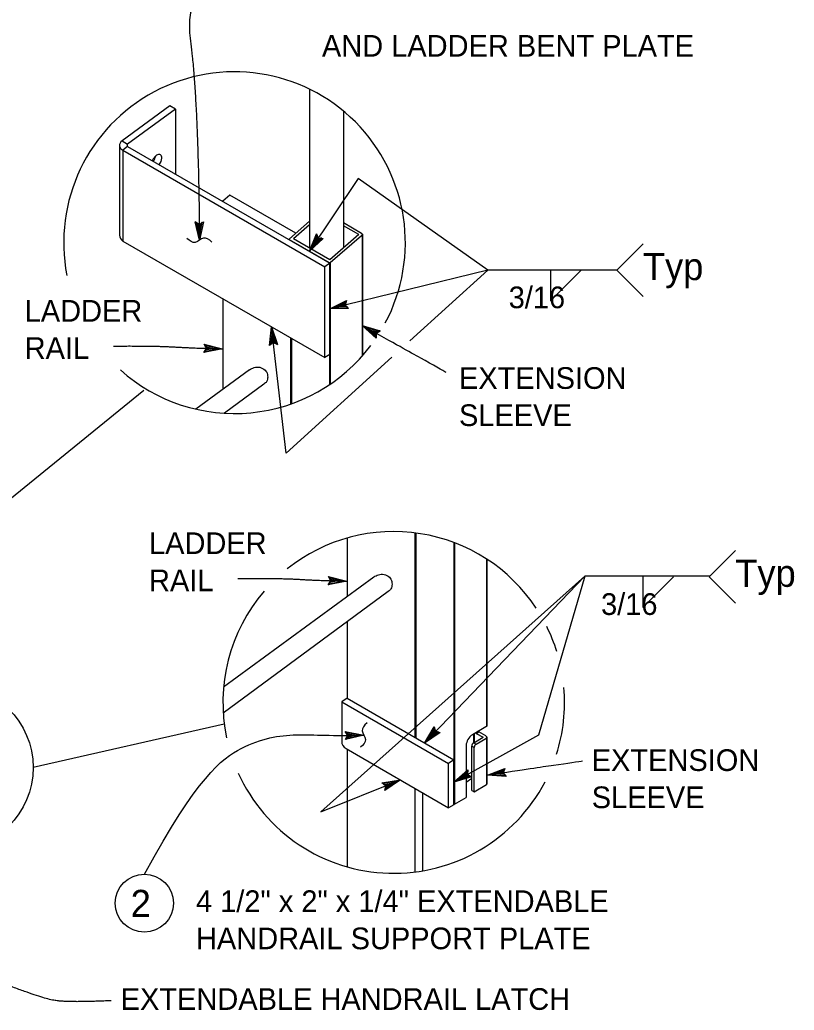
# Model space of a CAD drawing. Extents: x -893 to 867, y -474 to 712.
# Drawn here: x -684.7 to -434.7, y -3.1 to 316.6 of the extents above; entities that cross this region are included whole.
import ezdxf

# ---------------------------------------------------------------- set-up
doc = ezdxf.new("R2010")
doc.units = 0
doc.layers.add('60 Nongeo Data', color=7, linetype='Continuous')
doc.layers.add('str_Text-A', color=7, linetype='Continuous')

msp = doc.modelspace()

# ---------------------------------------------------------------- linework, layer by layer
at = {"layer": '60 Nongeo Data'}
for p, q in [((-591.12, 294.19), (-591.12, 242.9)), ((-636.2, 288.81), (-651.67, 277.48)), ((-634.4, 287.77), (-649.87, 276.43)), ((-634.4, 287.77), (-636.2, 288.81)), ((-634.4, 287.77), (-634.4, 266.77)), ((-580.18, 287.13), (-580.18, 242.99)), ((-652.51, 275.89), (-652.51, 247.06)), ((-651.67, 277.48), (-649.87, 276.43)), ((-649.91, 275.71), (-651.38, 274.49)), ((-649.91, 275.71), (-584.59, 238.08)), ((-651.38, 274.49), (-651.38, 245.18)), ((-651.38, 274.49), (-586.23, 236.87)), ((-616.85, 259.97), (-619.17, 258)), ((-595.56, 247.71), (-616.85, 259.97)), ((-591.12, 251.55), (-597.65, 245.9)), ((-591.12, 250.45), (-596.36, 245.92)), ((-574.33, 247.63), (-580.18, 251.01)), ((-575.27, 247.24), (-580.18, 250.07)), ((-575.27, 247.24), (-584.62, 239.15)), ((-574.4, 246.89), (-584.47, 238.19)), ((-574.15, 247.14), (-574.15, 208)), ((-574.08, 247.33), (-574.08, 208.09)), ((-651.38, 245.18), (-586.23, 207.57)), ((-584.75, 238.17), (-597.57, 245.55)), ((-584.62, 239.15), (-596.36, 245.92)), ((-584.59, 238.08), (-586.23, 236.87)), ((-586.23, 207.57), (-586.23, 236.87)), ((-584.59, 208.51), (-584.59, 238.08)), ((-584.46, 238.18), (-584.46, 199.05)), ((-619.17, 226.58), (-619.17, 197.26)), ((-597.29, 213.96), (-597.29, 192.54)), ((-597.01, 213.79), (-597.01, 192.64)), ((-584.59, 208.51), (-586.23, 207.57)), ((-584.75, 209.01), (-584.75, 198.78)), ((-610.55, 203.58), (-627.83, 190.92)), ((-605.91, 198.94), (-618.57, 189.59)), ((-557.14, 150.96), (-557.14, 84.94)), ((-556.86, 150.92), (-556.86, 84.78)), ((-579.02, 149.29), (-579.02, 130.39)), ((-544.6, 147.87), (-544.6, 63.42)), ((-544.32, 147.76), (-544.32, 63.42)), ((-534.01, 142.54), (-534.01, 88.47)), ((-533.93, 142.49), (-533.93, 88.56)), ((-570.4, 136.71), (-618.9, 101.18)), ((-565.76, 132.07), (-619.01, 92.76)), ((-579.02, 122.28), (-579.02, 97.57)), ((-579.02, 97.57), (-580.73, 96.41)), ((-580.73, 96.41), (-580.73, 83.74)), ((-580.73, 96.41), (-546.23, 76.49)), ((-579.02, 97.57), (-544.6, 77.7)), ((-534.24, 88.31), (-538.54, 85.82)), ((-537.3, 86.25), (-536.53, 86.7)), ((-534.27, 85.41), (-536.53, 86.7)), ((-538.13, 83.23), (-535.1, 84.98)), ((-538.13, 83.23), (-537.35, 82.78)), ((-538.08, 83.26), (-538.08, 86.09)), ((-537.95, 85.88), (-537.95, 83.33)), ((-537.35, 82.78), (-534.25, 84.57)), ((-537.3, 86.25), (-535.1, 84.98)), ((-534.01, 84.77), (-534.01, 69.71)), ((-533.93, 84.99), (-533.93, 69.89)), ((-579.36, 81.37), (-546.23, 62.25)), ((-579.02, 81.18), (-579.02, 43.16)), ((-540.57, 82.31), (-540.57, 65.58)), ((-538.78, 82.1), (-538, 81.65)), ((-538.78, 67.85), (-538.78, 82.1)), ((-538, 67.4), (-538, 81.65)), ((-544.6, 77.7), (-546.23, 76.49)), ((-544.6, 63.19), (-544.6, 77.7)), ((-546.23, 62.25), (-546.23, 76.49)), ((-557.14, 68.55), (-557.14, 41.49)), ((-538.78, 67.85), (-538, 67.4)), ((-538, 67.4), (-534.01, 69.71)), ((-554.69, 67.14), (-554.69, 41.85)), ((-544.32, 63.42), (-540.57, 65.58)), ((-544.6, 63.19), (-546.23, 62.25))]:
    msp.add_line(p, q, dxfattribs=at)
for points in [[(-638.84, 271.96), (-638.87, 272.28), (-638.94, 272.56), (-639.07, 272.79), (-639.24, 272.97), (-639.45, 273.08), (-639.69, 273.12), (-639.96, 273.1), (-640.25, 273.01), (-640.54, 272.86), (-640.82, 272.65), (-641.1, 272.38), (-641.36, 272.07), (-641.59, 271.73), (-641.92, 271.11)], [(-538.78, 71.63), (-540.57, 70.41)]]:
    msp.add_lwpolyline(points, dxfattribs=at)
for centre, radius, start, end in [((-650.88, 276.04), 1.64, 118.9089, 252.262), ((-649.61, 276.06), 0.46, 124.881, 228.0019), ((-644.48, 273.34), 3.72, 319.8344, 349.095), ((-642.43, 272.15), 3.6, 319.7204, 357.0744), ((-649.93, 247.34), 2.6, 186.1637, 235.9821), ((-597.47, 245.76), 0.227, 141.1662, 244.6089), ((-584.62, 238.37), 0.239, 236.7748, 309.9101), ((-537.6, 85.8), 0.544, 57.1451, 94.8106), ((-536.82, 86.25), 0.544, 57.1451, 94.8106), ((-578.43, 83.5), 2.32, 174.1552, 246.3862), ((-536.17, 82.1), 4.41, 122.6052, 177.3944), ((-537.37, 82.04), 1.41, 122.6078, 177.3937), ((-537.41, 85.91), 0.545, 145.2137, 182.849), ((-536.59, 81.59), 1.41, 122.6078, 177.3937), ((-534.18, 69.89), 0.251, 313.8492, 358.5965), ((-544.45, 63.57), 0.199, 221.764, 313.3193)]:
    msp.add_arc(centre, radius, start, end, dxfattribs=at)
for points in [[(-574.33, 247.63), (-574.22, 247.57), (-574.11, 247.47), (-574.06, 247.34), (-574.13, 247.16), (-574.2, 247.08), (-574.27, 247.02), (-574.38, 246.92), (-574.4, 246.89)], [(-610.55, 203.58), (-610.02, 203.9), (-609.17, 204.42), (-607.21, 204.64), (-605.3, 203.57), (-604.59, 202.18), (-604.68, 200.35), (-604.94, 199.81), (-605.52, 199.21), (-605.91, 198.94)], [(-570.4, 136.71), (-569.88, 137.03), (-569.03, 137.55), (-567.06, 137.77), (-565.16, 136.69), (-564.44, 135.31), (-564.53, 133.48), (-564.79, 132.94), (-565.37, 132.34), (-565.76, 132.07)], [(-572.56, 89.6), (-573.54, 88.81), (-574.97, 87.17), (-572.33, 84.2), (-573.76, 82.56), (-574.74, 81.77)], [(-533.93, 88.56), (-533.95, 88.52), (-534.06, 88.42), (-534.17, 88.35), (-534.24, 88.31)], [(-534.27, 85.41), (-534.22, 85.37), (-534.14, 85.31), (-534.02, 85.22), (-533.95, 85.11), (-533.92, 84.99), (-533.95, 84.85), (-534.06, 84.69), (-534.18, 84.62), (-534.25, 84.57)]]:
    msp.add_open_spline(points, degree=3, dxfattribs=at)
at = {"layer": 'str_Text-A'}
for p, q in [((-491.97, 235.8), (-483.45, 244.31)), ((-533.54, 235.82), (-584.59, 223.3)), ((-491.95, 235.82), (-533.54, 235.82)), ((-513.39, 225.84), (-503.44, 235.8)), ((-513.39, 235.8), (-513.39, 225.84)), ((-491.97, 235.8), (-483.45, 227.28)), ((-644.63, 196.95), (-687.9, 161.71)), ((-462.14, 136.78), (-453.62, 145.3)), ((-502.21, 137.02), (-553.99, 83.12)), ((-461.9, 137.02), (-502.21, 137.02)), ((-483.56, 126.83), (-473.61, 136.78)), ((-483.56, 136.78), (-483.56, 126.83)), ((-462.14, 136.78), (-453.62, 128.27)), ((-618.68, 89.26), (-680.4, 75.21))]:
    msp.add_line(p, q, dxfattribs=at)
for points in [[(-533.54, 235.82), (-575.39, 265.34), (-591.16, 241.86)], [(-533.54, 235.82), (-558.74, 212.94)], [(-564.52, 207.7), (-598.68, 176.69), (-603.4, 217.48)], [(-502.21, 137.02), (-587.53, 60.94), (-561.8, 71.24)], [(-502.21, 137.02), (-517.19, 85.71), (-544.6, 70.45)]]:
    msp.add_lwpolyline(points, dxfattribs=at)
for points in [[(-625.43, 251.36), (-626.7, 245.44), (-628.06, 251.34), (-627.71, 251.13), (-626.72, 246.81), (-625.78, 251.15), (-626.12, 250.93), (-626.72, 248.16), (-627.36, 250.92), (-627.01, 250.71), (-626.73, 249.52), (-626.47, 250.72), (-626.74, 250.56), (-628.06, 251.34), (-626.74, 250.56)], [(-586.77, 246.03), (-591.16, 241.86), (-588.95, 247.49), (-588.78, 247.12), (-590.4, 243), (-587.18, 246.05), (-587.58, 246.07), (-589.64, 244.12), (-588.61, 246.76), (-588.44, 246.39), (-588.88, 245.25), (-587.99, 246.09), (-588.31, 246.11), (-588.95, 247.49), (-588.31, 246.11)], [(-578.55, 223.42), (-584.59, 223.3), (-579.17, 225.97), (-579.29, 225.58), (-583.27, 223.63), (-578.83, 223.71), (-579.12, 224), (-581.95, 223.94), (-579.41, 225.2), (-579.53, 224.81), (-580.63, 224.26), (-579.4, 224.29), (-579.62, 224.51), (-579.17, 225.97), (-579.62, 224.51)], [(-604.08, 211.47), (-603.4, 217.48), (-601.47, 211.75), (-601.84, 211.93), (-603.25, 216.12), (-603.75, 211.72), (-603.43, 211.96), (-603.11, 214.78), (-602.21, 212.1), (-602.58, 212.27), (-602.97, 213.43), (-603.11, 212.21), (-602.85, 212.4), (-601.47, 211.75), (-602.85, 212.4)], [(-569.6, 213.86), (-574.12, 217.88), (-568.32, 216.16), (-568.68, 215.95), (-572.92, 217.22), (-569.61, 214.27), (-569.63, 214.67), (-571.75, 216.56), (-569.03, 215.75), (-569.38, 215.55), (-570.56, 215.9), (-569.64, 215.08), (-569.65, 215.4), (-568.32, 216.16), (-569.65, 215.4)], [(-625.17, 211.85), (-619.29, 210.4), (-625.23, 209.22), (-625.01, 209.56), (-620.66, 210.43), (-624.97, 211.49), (-624.77, 211.14), (-622.01, 210.46), (-624.79, 209.91), (-624.57, 210.25), (-623.37, 210.49), (-624.57, 210.79), (-624.41, 210.51), (-625.23, 209.22), (-624.41, 210.51)], [(-585.02, 136.84), (-579.15, 135.4), (-585.08, 134.21), (-584.86, 134.56), (-580.52, 135.42), (-584.82, 136.49), (-584.62, 136.13), (-581.86, 135.46), (-584.64, 134.9), (-584.43, 135.25), (-583.22, 135.49), (-584.42, 135.78), (-584.26, 135.51), (-585.08, 134.21), (-584.26, 135.51)], [(-579.59, 86.85), (-573.65, 85.68), (-579.52, 84.22), (-579.32, 84.58), (-575.02, 85.64), (-579.37, 86.51), (-579.15, 86.16), (-576.37, 85.62), (-579.12, 84.93), (-578.92, 85.29), (-577.73, 85.58), (-578.93, 85.82), (-578.77, 85.55), (-579.52, 84.22), (-578.77, 85.55)], [(-548.99, 86.52), (-553.99, 83.12), (-550.9, 88.32), (-550.79, 87.93), (-553.06, 84.12), (-549.38, 86.6), (-549.78, 86.69), (-552.13, 85.1), (-550.68, 87.53), (-550.57, 87.14), (-551.2, 86.09), (-550.18, 86.78), (-550.49, 86.85), (-550.9, 88.32), (-550.49, 86.85)], [(-538.8, 72.16), (-544.6, 70.45), (-540.07, 74.46), (-540.09, 74.05), (-543.41, 71.12), (-539.15, 72.37), (-539.5, 72.57), (-542.22, 71.77), (-540.1, 73.65), (-540.12, 73.24), (-541.03, 72.43), (-539.85, 72.77), (-540.13, 72.93), (-540.07, 74.46), (-540.13, 72.93)], [(-527.7, 72.29), (-533.73, 72.73), (-528.08, 74.89), (-528.24, 74.51), (-532.38, 72.93), (-527.96, 72.61), (-528.21, 72.92), (-531.04, 73.13), (-528.4, 74.14), (-528.55, 73.76), (-529.7, 73.32), (-528.47, 73.24), (-528.67, 73.48), (-528.08, 74.89), (-528.67, 73.48)], [(-567.77, 70.27), (-561.8, 71.24), (-566.8, 67.83), (-566.73, 68.23), (-563.07, 70.73), (-567.45, 70.02), (-567.13, 69.78), (-564.32, 70.23), (-566.67, 68.63), (-566.6, 69.04), (-565.59, 69.73), (-566.8, 69.53), (-566.55, 69.34), (-566.8, 67.83), (-566.55, 69.34)]]:
    msp.add_lwpolyline(points, close=True, dxfattribs=at)
for centre, radius in [((-707.09, 75.21), 26.69), ((-644.48, 31.43), 9.38)]:
    msp.add_circle(centre, radius, dxfattribs=at)
for centre, start, end in [((-615.37, 244.65), 331.9609, 191.0275), ((-615.37, 244.65), 228.1196, 322.9298), ((-563.96, 96.22), 33.5024, 128.5669), ((-563.96, 96.22), 139.3803, 191.9705), ((-563.96, 96.22), 17.3098, 26.3425), ((-563.96, 96.22), 342.384, 5.0449), ((-563.96, 96.22), 204.3873, 332.3456)]:
    msp.add_arc(centre, 55.16, start, end, dxfattribs=at)
for points, degree in [([(-613.67, 332.72), (-632.2, 329.35), (-627.03, 290.57), (-626.7, 245.44)], 2), ([(-622.68, 244.86), (-623.59, 245.73), (-625.4, 246.94), (-628.01, 243.94), (-629.81, 245.15), (-630.72, 246.02)], 3), ([(-546.98, 202.72), (-547.83, 203.2), (-555.03, 207.25), (-562.97, 211.68), (-574.12, 217.88)], 3), ([(-654.41, 211.27), (-641.04, 211.37), (-628.43, 210.6), (-619.29, 210.4)], 2), ([(-614.26, 136.26), (-600.89, 136.36), (-588.29, 135.59), (-579.15, 135.4)], 2), ([(-644.48, 40.81), (-627.15, 72.23), (-612.25, 83.78), (-595.53, 86.52), (-583.68, 85.31), (-573.65, 85.68)], 3), ([(-502.97, 77.23), (-503.94, 77.1), (-512.11, 75.92), (-521.11, 74.6), (-533.73, 72.73)], 3), ([(-655.19, -0.05), (-668.86, -0.73), (-678.14, 0.79), (-707, 12.28), (-726.07, 16.17), (-749.64, 17.78)], 2)]:
    msp.add_open_spline(points, degree=degree, dxfattribs=at)

# ---------------------------------------------------------------- texts
for s, height, p in [('AND LADDER BENT PLATE', 7, (-587.14, 304.68)), ('Typ', 8.75, (-483.49, 232.56)), ('3/16', 7, (-526.84, 223.49)), ('LADDER', 7, (-683.12, 219.14)), ('RAIL', 7, (-683.12, 207.14)), ('EXTENSION', 7, (-542.89, 197.45)), ('SLEEVE', 7, (-542.89, 185.45)), ('LADDER', 7, (-642.97, 144.13)), ('Typ', 8.75, (-453.67, 133.54)), ('RAIL', 7, (-642.97, 132.13)), ('3/16', 7, (-497.01, 124.47)), ('EXTENSION', 7, (-500.03, 74.1)), ('SLEEVE', 7, (-500.03, 62.1)), ('2', 8.75, (-648.89, 26.97)), ('4 1/2" x 2" x 1/4" EXTENDABLE', 7, (-627.81, 28.56)), ('HANDRAIL SUPPORT PLATE', 7, (-627.81, 16.56)), ('EXTENDABLE HANDRAIL LATCH', 7, (-652.12, -3.02))]:
    msp.add_text(s, height=height, dxfattribs=at).set_placement(p)

doc.saveas('drawing.dxf')
